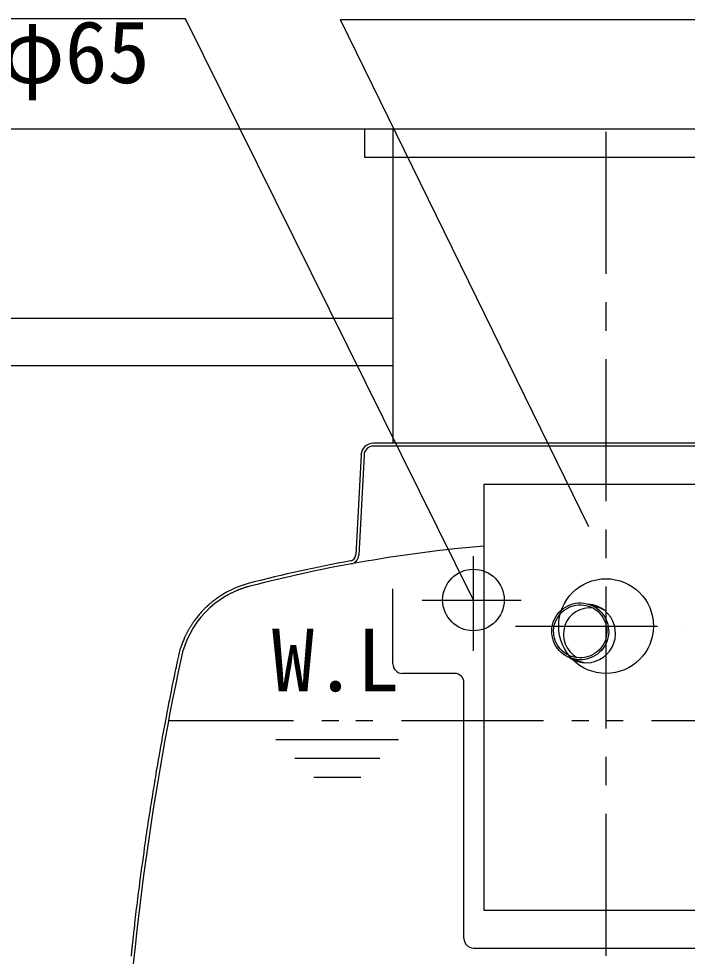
# Model space of a CAD drawing. Units: millimetres, scale not verified. Extents: x -24028 to 8910, y -6308 to 6308.
# Drawn here: x 1260 to 1966, y -2508 to -1518 of the extents above; entities that cross this region are included whole.
import ezdxf
from ezdxf.enums import TextEntityAlignment as Align

# ---------------------------------------------------------------- set-up
doc = ezdxf.new("R2010")
doc.units = ezdxf.units.MM
doc.header["$LTSCALE"] = 30
doc.linetypes.add('CHAIN1', pattern=[8, 5, -1, 1, -1])
doc.linetypes.add('DOUBLE_CHAIN1', pattern=[8.8, 5, -1, 0.6, -0.6, 0.6, -1])
for name, color, linetype, lineweight in [('0-3_製作', 3, 'Continuous', 25), ('0-5_空気管', 3, 'Continuous', 25), ('0-C_機器', 2, 'Continuous', 25)]:
    doc.layers.add(name, color=color, linetype=linetype, lineweight=lineweight)
doc.styles.add('ＭＳ ゴシック', font='')
doc.styles.get('ＭＳ ゴシック').set_extended_font_data('MS Gothic')

msp = doc.modelspace()

# ---------------------------------------------------------------- linework, layer by layer
at = {"layer": '0-3_製作', "color": 2}
msp.add_line((255.6, -1634.54), (1318.22, -1634.54), dxfattribs=at)
at = {"layer": '0-5_空気管'}
for p, q in [((1436.51, -1518.23), (1125.08, -1518.23)), ((1740.37, -2132.04), (1436.51, -1518.23)), ((2253.46, -1519.48), (1599.87, -1519.48)), ((1862.14, -2054.73), (1599.87, -1519.48)), ((1625.37, -1634.54), (1625.37, -1664.53)), ((1655.51, -1966.34), (1655.51, -1634.54)), ((1625.37, -1664.53), (2135.37, -1664.53)), ((2125.89, -1966.34), (1634.86, -1966.34)), ((2125.89, -1969.54), (1634.86, -1969.54)), ((1621.68, -1978.84), (1616.15, -2084.41)), ((1624.88, -1979.01), (1619.35, -2084.58)), ((1751.37, -2009.54), (2009.37, -2009.54)), ((1751.37, -2009.54), (1751.37, -2459.54)), ((1655.37, -2199.54), (1655.37, -2120.05)), ((1862.91, -2136.74), (1872.58, -2140.09)), ((1843.28, -2193.44), (1854.3, -2197.26)), ((1720.38, -2209.53), (1665.37, -2209.53)), ((1730.37, -2489.54), (1730.37, -2219.54)), ((1661.43, -2279.54), (1531.93, -2279.54)), ((1641.43, -2299.54), (1551.93, -2299.54)), ((1621.43, -2319.54), (1571.93, -2319.54)), ((1401.08, -2340.23), (1400.58, -2343.31)), ((1401.57, -2337.14), (1401.08, -2340.23)), ((1751.37, -2459.54), (2009.37, -2459.54)), ((1740.37, -2499.54), (2020.38, -2499.54))]:
    msp.add_line(p, q, dxfattribs=at)
at = {"layer": '0-5_空気管', "linetype": 'CHAIN1'}
for p, q in [((1880.37, -3467.68), (1880.37, -1634.54)), ((1740.37, -2185.57), (1740.37, -2085.74)), ((1686.12, -2132.04), (1790.91, -2132.04)), ((1784.77, -2159.54), (1964.93, -2159.54))]:
    msp.add_line(p, q, dxfattribs=at)
at = {"layer": '0-5_空気管', "linetype": 'DOUBLE_CHAIN1'}
msp.add_line((2342.32, -2259.54), (1418.43, -2259.54), dxfattribs=at)
at = {"layer": '0-5_空気管'}
for points in [[(1625.37, -1634.54), (2135.37, -1634.54), (2135.37, -1664.53)], [(1474.59, -2126.83), (1474.42, -2126.94), (1474.09, -2127.15), (1473.93, -2127.25), (1473.77, -2127.35), (1473.44, -2127.57), (1473.1, -2127.79), (1472.93, -2127.91), (1472.75, -2128.02), (1472.57, -2128.14), (1472.38, -2128.27), (1472.19, -2128.39), (1472, -2128.52), (1471.8, -2128.65), (1471.6, -2128.79), (1471.4, -2128.92), (1471.19, -2129.06), (1470.99, -2129.2), (1470.77, -2129.34), (1470.56, -2129.49), (1470.33, -2129.65), (1470.1, -2129.81), (1469.85, -2129.99), (1469.59, -2130.18), (1469.31, -2130.38), (1469, -2130.61), (1468.67, -2130.85), (1468.32, -2131.11), (1467.96, -2131.38), (1467.23, -2131.93), (1466.87, -2132.2), (1466.52, -2132.46), (1466.2, -2132.71), (1465.9, -2132.94), (1465.63, -2133.15), (1465.37, -2133.35), (1465.13, -2133.54), (1464.89, -2133.73), (1464.66, -2133.92), (1464.42, -2134.11)], [(1478.98, -2124.23), (1478.98, -2124.23), (1478.98, -2124.23), (1478.98, -2124.23), (1478.97, -2124.23), (1478.97, -2124.24), (1478.96, -2124.24), (1478.95, -2124.24), (1478.92, -2124.26), (1478.9, -2124.27), (1478.88, -2124.29), (1478.84, -2124.31), (1478.8, -2124.33), (1478.76, -2124.36), (1478.7, -2124.39), (1478.64, -2124.42), (1478.58, -2124.46), (1478.5, -2124.5), (1478.42, -2124.54), (1478.33, -2124.6), (1478.24, -2124.65), (1478.14, -2124.71), (1478.02, -2124.77), (1477.9, -2124.84), (1477.76, -2124.92), (1477.61, -2125.01), (1477.44, -2125.11), (1477.25, -2125.22), (1477.03, -2125.35), (1476.81, -2125.48), (1476.57, -2125.63), (1476.32, -2125.78), (1476.07, -2125.93), (1475.83, -2126.07), (1475.59, -2126.22), (1475.36, -2126.36), (1475.15, -2126.49), (1474.95, -2126.61), (1474.76, -2126.73), (1474.59, -2126.83)], [(1460.41, -2137.56), (1459.76, -2138.15), (1459.48, -2138.4), (1459.15, -2138.7), (1458.77, -2139.04), (1458.36, -2139.42), (1457.92, -2139.83), (1457.46, -2140.26), (1456.98, -2140.71), (1456.5, -2141.17), (1456.02, -2141.64), (1455.55, -2142.12), (1455.06, -2142.63), (1454.55, -2143.16), (1454.02, -2143.74), (1453.47, -2144.35), (1452.88, -2145.02), (1452.24, -2145.75), (1451.57, -2146.55), (1450.86, -2147.4), (1450.12, -2148.3), (1449.38, -2149.2), (1448.64, -2150.12), (1447.92, -2151.02), (1447.23, -2151.9), (1446.59, -2152.73), (1446, -2153.5), (1445.46, -2154.22), (1444.97, -2154.9), (1444.52, -2155.53), (1444.09, -2156.15), (1443.7, -2156.73), (1443.32, -2157.31), (1442.95, -2157.88), (1442.59, -2158.45), (1442.24, -2159.03), (1441.89, -2159.6), (1441.55, -2160.18), (1441.22, -2160.74), (1440.89, -2161.31)], [(1464.42, -2134.11), (1464.18, -2134.32), (1463.93, -2134.53), (1463.67, -2134.74), (1463.4, -2134.96), (1463.14, -2135.18), (1462.89, -2135.4), (1462.64, -2135.61), (1462.42, -2135.8), (1462.21, -2135.97), (1462.02, -2136.13), (1461.86, -2136.27), (1461.72, -2136.39), (1461.59, -2136.51), (1461.48, -2136.61), (1461.37, -2136.7), (1461.27, -2136.79), (1461.18, -2136.87), (1461.08, -2136.96), (1460.99, -2137.04), (1460.9, -2137.12), (1460.81, -2137.2), (1460.73, -2137.27), (1460.66, -2137.34), (1460.59, -2137.39), (1460.41, -2137.56)], [(1440.89, -2161.31), (1440.57, -2161.86), (1440.25, -2162.41), (1439.94, -2162.94), (1439.64, -2163.47), (1439.34, -2163.99), (1439.04, -2164.5), (1438.76, -2165.01), (1438.47, -2165.52), (1438.2, -2166.03), (1437.92, -2166.54), (1437.65, -2167.05), (1437.38, -2167.57), (1437.1, -2168.12), (1436.82, -2168.71), (1436.52, -2169.34), (1436.2, -2170.04), (1435.86, -2170.8), (1435.48, -2171.64), (1435.08, -2172.57), (1434.66, -2173.57), (1434.22, -2174.63), (1433.77, -2175.72), (1433.32, -2176.82), (1432.89, -2177.92), (1432.47, -2178.99), (1432.08, -2180.02), (1431.73, -2180.99), (1431.4, -2181.9), (1431.11, -2182.77), (1430.84, -2183.61), (1430.59, -2184.4), (1430.36, -2185.18), (1430.14, -2185.94), (1429.94, -2186.7), (1429.75, -2187.45), (1429.57, -2188.2), (1429.4, -2188.92), (1429.24, -2189.61), (1429.1, -2190.25)], [(1428.55, -2192.78), (1427.69, -2196.86), (1427.33, -2198.57), (1426.89, -2200.61), (1426.4, -2202.95), (1425.86, -2205.52), (1425.28, -2208.28), (1424.67, -2211.19), (1424.04, -2214.19), (1423.41, -2217.24), (1422.78, -2220.31), (1422.15, -2223.43), (1421.51, -2226.65), (1420.84, -2230.01), (1420.14, -2233.56), (1419.4, -2237.35), (1418.61, -2241.44), (1417.76, -2245.86), (1416.86, -2250.64), (1415.9, -2255.71), (1414.91, -2260.97), (1413.91, -2266.33), (1412.91, -2271.69), (1411.94, -2276.96), (1411, -2282.03), (1410.13, -2286.82), (1409.33, -2291.25), (1408.59, -2295.34), (1407.91, -2299.15), (1407.29, -2302.72), (1406.7, -2306.09), (1406.14, -2309.32), (1405.61, -2312.46), (1405.09, -2315.55), (1404.58, -2318.64), (1404.07, -2321.72), (1403.57, -2324.8), (1402.57, -2330.97), (1402.07, -2334.06), (1401.57, -2337.14)], [(1429.1, -2190.25), (1428.97, -2190.83), (1428.86, -2191.34), (1428.55, -2192.78)], [(1400.58, -2343.31), (1400.09, -2346.4), (1399.59, -2349.48), (1399.1, -2352.57), (1398.61, -2355.66), (1398.12, -2358.74), (1397.64, -2361.83), (1397.16, -2364.92), (1396.69, -2368.02), (1396.21, -2371.16), (1395.73, -2374.4), (1395.23, -2377.79), (1394.7, -2381.37), (1394.16, -2385.2), (1393.57, -2389.32), (1392.95, -2393.77), (1392.28, -2398.59), (1391.58, -2403.7), (1390.85, -2409.01), (1390.12, -2414.41), (1389.39, -2419.82), (1388.68, -2425.12), (1388.01, -2430.24), (1387.37, -2435.06), (1386.79, -2439.52), (1386.26, -2443.65), (1385.77, -2447.48), (1385.32, -2451.08), (1384.91, -2454.48), (1384.51, -2457.73), (1384.14, -2460.89), (1383.78, -2464), (1383.42, -2467.1), (1383.07, -2470.15), (1382.74, -2473.1), (1382.42, -2475.9), (1382.13, -2478.52), (1381.87, -2480.89), (1381.64, -2482.96), (1381, -2488.84)], [(1381, -2488.84), (1380.96, -2489.14), (1380.95, -2489.26), (1380.93, -2489.41), (1380.91, -2489.58), (1380.9, -2489.76), (1380.87, -2489.97), (1380.85, -2490.18), (1380.83, -2490.39), (1380.78, -2490.84), (1380.75, -2491.06), (1380.73, -2491.29), (1380.7, -2491.54), (1380.67, -2491.79), (1380.64, -2492.06), (1380.61, -2492.35), (1380.58, -2492.65), (1380.54, -2492.98), (1380.51, -2493.33), (1380.47, -2493.69), (1380.43, -2494.05), (1380.39, -2494.41), (1380.35, -2494.77), (1380.32, -2495.1), (1380.28, -2495.42), (1380.25, -2495.71), (1380.22, -2495.97), (1380.19, -2496.23), (1380.17, -2496.47), (1380.14, -2496.72), (1380.12, -2496.96), (1380.09, -2497.21), (1380.06, -2497.48), (1380.03, -2497.77), (1380, -2498.08), (1379.96, -2498.39), (1379.93, -2498.71), (1379.89, -2499.03), (1379.86, -2499.35), (1379.83, -2499.65)], [(1379.83, -2499.65), (1379.8, -2499.93), (1379.77, -2500.18), (1379.75, -2500.42), (1379.73, -2500.64), (1379.7, -2500.84), (1379.68, -2501.02), (1379.67, -2501.2), (1379.65, -2501.37), (1379.63, -2501.53), (1379.61, -2501.69), (1379.6, -2501.84), (1379.58, -2502), (1379.57, -2502.14), (1379.55, -2502.29), (1379.54, -2502.42), (1379.52, -2502.56), (1379.51, -2502.68), (1379.5, -2502.81), (1379.48, -2502.92), (1379.47, -2503.03), (1379.46, -2503.14), (1379.45, -2503.24), (1379.43, -2503.43), (1379.42, -2503.53), (1379.4, -2503.71), (1379.39, -2503.81), (1379.38, -2503.91), (1379.37, -2504.02), (1379.36, -2504.14), (1379.34, -2504.26), (1379.33, -2504.4), (1379.31, -2504.56), (1379.3, -2504.72), (1379.26, -2505.07), (1379.24, -2505.24), (1379.22, -2505.42), (1379.21, -2505.58), (1379.19, -2505.74), (1379.17, -2505.88)], [(1379.17, -2505.88), (1379.16, -2506.02), (1379.15, -2506.14), (1379.13, -2506.26), (1379.12, -2506.37), (1379.11, -2506.47), (1379.09, -2506.69), (1379.08, -2506.8), (1379.07, -2506.91), (1379.06, -2507.02), (1379.04, -2507.13), (1379.03, -2507.24), (1379.02, -2507.34), (1379.02, -2507.43), (1379.01, -2507.51), (1379, -2507.59), (1378.99, -2507.65), (1378.98, -2507.7), (1378.98, -2507.76), (1378.98, -2507.8), (1378.97, -2507.87), (1378.96, -2507.9), (1378.96, -2507.94), (1378.96, -2507.97), (1378.95, -2508.02), (1378.95, -2508.05), (1378.95, -2508.07), (1378.95, -2508.09), (1378.94, -2508.11), (1378.94, -2508.12), (1378.94, -2508.14), (1378.94, -2508.16), (1378.94, -2508.17), (1378.94, -2508.18)]]:
    msp.add_lwpolyline(points, dxfattribs=at)
for centre, radius in [((1740.37, -2132.04), 32.5), ((1880.37, -2159.54), 50)]:
    msp.add_circle(centre, radius, dxfattribs=at)
for centre, radius, start, end in [((1634.86, -1979.54), 13.2, 90, 177), ((1634.86, -1979.54), 10, 90, 177), ((1880.37, -3569.54), 1500, 94.9335, 104.51398), ((1609.36, -2084.06), 6.8, 280.33899, 357), ((1609.36, -2084.06), 10, 280.33899, 357), ((1880.37, -3569.54), 1503.2, 100.33286, 104.51398), ((1529.5, -2214.21), 100, 104.51399, 168.01199), ((1529.5, -2214.21), 103.2, 104.51399, 119.31), ((1529.5, -2214.21), 100, 104.51399, 119.31), ((1859.38, -2167.27), 31, 236.12399, 85.689), ((4366.26, -2816.54), 3000, 168.01242, 177), ((1880.37, -2159.54), 50, 222.97299, 224.491), ((1665.37, -2199.54), 10, 180, 270), ((1720.38, -2219.54), 10, 0, 90), ((1740.37, -2489.54), 10, 180, 270)]:
    msp.add_arc(centre, radius, start, end, dxfattribs=at)
for major_axis in [(-28.43, 9.84), (-26.54, 9.19)]:
    msp.add_ellipse((1853.09, -2165.09), major_axis=major_axis, ratio=0.997, dxfattribs=at)
for major_axis, start_param, end_param in [((17.89, -22.22), 2.325798, 5.076677), ((-19.17, 23.8), 5.06634, 5.283787), ((-19.17, 23.8), 2.142195, 2.260346)]:
    msp.add_ellipse((1863.44, -2168.67), major_axis=major_axis, ratio=0.9743, start_param=start_param, end_param=end_param, dxfattribs=at)
at = {"layer": '0-C_機器'}
for p, q in [((1310.37, -1634.54), (3227.35, -1634.54)), ((1210.38, -1834.54), (1655.51, -1834.54)), ((1210.38, -1884.54), (1655.51, -1884.54))]:
    msp.add_line(p, q, dxfattribs=at)

# ---------------------------------------------------------------- texts
at = {"layer": '0-5_空気管', "color": 4, "style": 'ＭＳ ゴシック'}
for s, p in [('2-φ65', (1151.04, -1606.07)), ('W.L', (1527.43, -2248.15))]:
    msp.add_text(s, height=65.98, dxfattribs=at).set_placement(p, align=Align.BOTTOM_LEFT)

doc.saveas('drawing.dxf')
